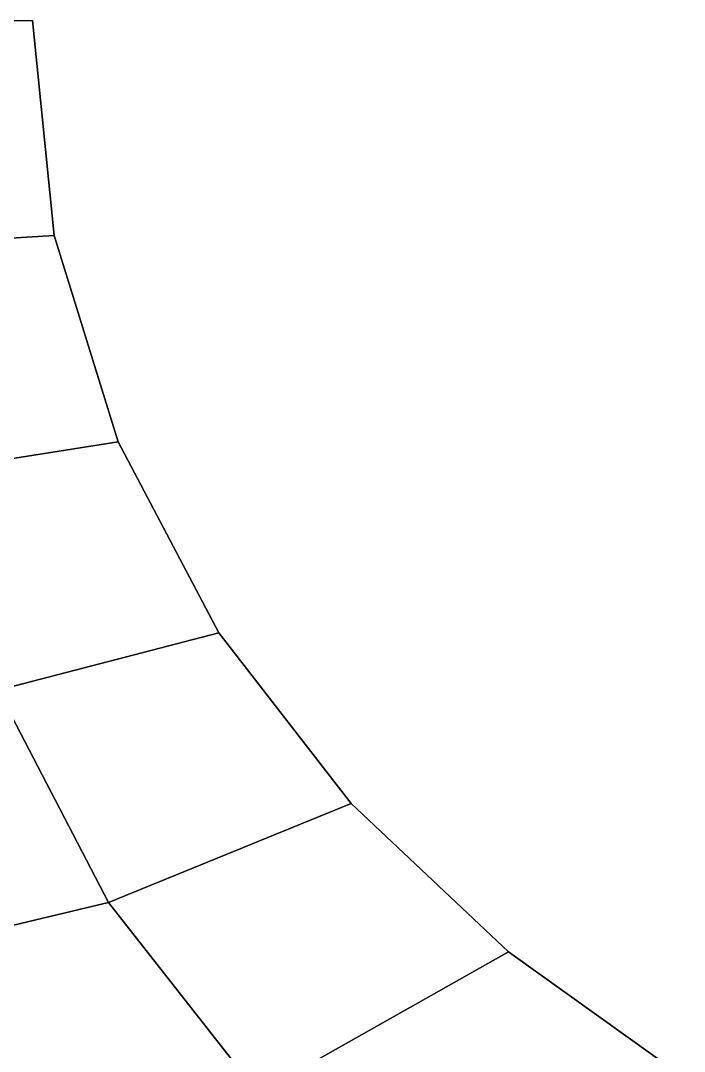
# Model space of a CAD drawing. Header units: metres. Extents: x -0.9 to 1.1, y -1.03 to 1.03.
# Drawn here: x -0.6026 to -0.4532, y -0.2321 to 0 of the extents above; entities that cross this region are included whole.
import ezdxf

# ---------------------------------------------------------------- set-up
doc = ezdxf.new("R2010")
doc.units = ezdxf.units.M

msp = doc.modelspace()

# ---------------------------------------------------------------- linework, layer by layer
for points in [[(-0.5951, -0.04838, -1), (-0.638, -0.05103, -1), (-0.65, 0, -1), (-0.6, 0, -1)], [(-0.5951, -0.04838, -1), (-0.6, 0, -1), (-0.6, 0, -0.95), (-0.5951, -0.04838, -0.95)], [(-0.5951, -0.04838, -0.95), (-0.6, 0, -0.95), (-0.6, 0, -0.9), (-0.5951, -0.04838, -0.9)], [(-0.5951, -0.04838, -0.9), (-0.6, 0, -0.9), (-0.6, 0, -0.85), (-0.5951, -0.04838, -0.85)], [(-0.5951, -0.04838, -0.85), (-0.6, 0, -0.85), (-0.6, 0, -0.8), (-0.5951, -0.04838, -0.8)], [(-0.5951, -0.04838, -0.8), (-0.6, 0, -0.8), (-0.6, 0, -0.75), (-0.5951, -0.04838, -0.75)], [(-0.5951, -0.04838, -0.75), (-0.6, 0, -0.75), (-0.6, 0, -0.7), (-0.5951, -0.04838, -0.7)], [(-0.5951, -0.04838, -0.7), (-0.6, 0, -0.7), (-0.6, 0, -0.65), (-0.5951, -0.04838, -0.65)], [(-0.5951, -0.04838, -0.65), (-0.6, 0, -0.65), (-0.6, 0, -0.6), (-0.5951, -0.04838, -0.6)], [(-0.5951, -0.04838, -0.6), (-0.6, 0, -0.6), (-0.6, 0, -0.55), (-0.5951, -0.04838, -0.55)], [(-0.5951, -0.04838, -0.55), (-0.6, 0, -0.55), (-0.6, 0, -0.5), (-0.5951, -0.04838, -0.5)], [(-0.5951, -0.04838, -0.5), (-0.6, 0, -0.5), (-0.6, 0, -0.45), (-0.5951, -0.04838, -0.45)], [(-0.5951, -0.04838, -0.45), (-0.6, 0, -0.45), (-0.6, 0, -0.4), (-0.5951, -0.04838, -0.4)], [(-0.5951, -0.04838, -0.4), (-0.6, 0, -0.4), (-0.6, 0, -0.35), (-0.5951, -0.04838, -0.35)], [(-0.5951, -0.04838, -0.35), (-0.6, 0, -0.35), (-0.6, 0, -0.3), (-0.5951, -0.04838, -0.3)], [(-0.5951, -0.04838, -0.3), (-0.6, 0, -0.3), (-0.6, 0, -0.25), (-0.5951, -0.04838, -0.25)], [(-0.5951, -0.04838, -0.25), (-0.6, 0, -0.25), (-0.6, 0, -0.2), (-0.5951, -0.04838, -0.2)], [(-0.5951, -0.04838, -0.2), (-0.6, 0, -0.2), (-0.6, 0, -0.15), (-0.5951, -0.04838, -0.15)], [(-0.5951, -0.04838, -0.15), (-0.6, 0, -0.15), (-0.6, 0, -0.1), (-0.5951, -0.04838, -0.1)], [(-0.5951, -0.04838, -0.1), (-0.6, 0, -0.1), (-0.6, 0, -0.05), (-0.5951, -0.04838, -0.05)], [(-0.5951, -0.04838, -0.05), (-0.6, 0, -0.05), (-0.6, 0), (-0.5951, -0.04838)], [(-0.5807, -0.09486, -1), (-0.623, -0.1015, -1), (-0.638, -0.05103, -1), (-0.5951, -0.04838, -1)], [(-0.5807, -0.09486, -1), (-0.5951, -0.04838, -1), (-0.5951, -0.04838, -0.95), (-0.5807, -0.09486, -0.95)], [(-0.5807, -0.09486, -0.95), (-0.5951, -0.04838, -0.95), (-0.5951, -0.04838, -0.9), (-0.5807, -0.09486, -0.9)], [(-0.5807, -0.09486, -0.9), (-0.5951, -0.04838, -0.9), (-0.5951, -0.04838, -0.85), (-0.5807, -0.09486, -0.85)], [(-0.5807, -0.09486, -0.85), (-0.5951, -0.04838, -0.85), (-0.5951, -0.04838, -0.8), (-0.5807, -0.09486, -0.8)], [(-0.5807, -0.09486, -0.8), (-0.5951, -0.04838, -0.8), (-0.5951, -0.04838, -0.75), (-0.5807, -0.09486, -0.75)], [(-0.5807, -0.09486, -0.75), (-0.5951, -0.04838, -0.75), (-0.5951, -0.04838, -0.7), (-0.5807, -0.09486, -0.7)], [(-0.5807, -0.09486, -0.7), (-0.5951, -0.04838, -0.7), (-0.5951, -0.04838, -0.65), (-0.5807, -0.09486, -0.65)], [(-0.5807, -0.09486, -0.65), (-0.5951, -0.04838, -0.65), (-0.5951, -0.04838, -0.6), (-0.5807, -0.09486, -0.6)], [(-0.5807, -0.09486, -0.6), (-0.5951, -0.04838, -0.6), (-0.5951, -0.04838, -0.55), (-0.5807, -0.09486, -0.55)], [(-0.5807, -0.09486, -0.55), (-0.5951, -0.04838, -0.55), (-0.5951, -0.04838, -0.5), (-0.5807, -0.09486, -0.5)], [(-0.5807, -0.09486, -0.5), (-0.5951, -0.04838, -0.5), (-0.5951, -0.04838, -0.45), (-0.5807, -0.09486, -0.45)], [(-0.5807, -0.09486, -0.45), (-0.5951, -0.04838, -0.45), (-0.5951, -0.04838, -0.4), (-0.5807, -0.09486, -0.4)], [(-0.5807, -0.09486, -0.4), (-0.5951, -0.04838, -0.4), (-0.5951, -0.04838, -0.35), (-0.5807, -0.09486, -0.35)], [(-0.5807, -0.09486, -0.35), (-0.5951, -0.04838, -0.35), (-0.5951, -0.04838, -0.3), (-0.5807, -0.09486, -0.3)], [(-0.5807, -0.09486, -0.3), (-0.5951, -0.04838, -0.3), (-0.5951, -0.04838, -0.25), (-0.5807, -0.09486, -0.25)], [(-0.5807, -0.09486, -0.25), (-0.5951, -0.04838, -0.25), (-0.5951, -0.04838, -0.2), (-0.5807, -0.09486, -0.2)], [(-0.5807, -0.09486, -0.2), (-0.5951, -0.04838, -0.2), (-0.5951, -0.04838, -0.15), (-0.5807, -0.09486, -0.15)], [(-0.5807, -0.09486, -0.15), (-0.5951, -0.04838, -0.15), (-0.5951, -0.04838, -0.1), (-0.5807, -0.09486, -0.1)], [(-0.5807, -0.09486, -0.1), (-0.5951, -0.04838, -0.1), (-0.5951, -0.04838, -0.05), (-0.5807, -0.09486, -0.05)], [(-0.5807, -0.09486, -0.05), (-0.5951, -0.04838, -0.05), (-0.5951, -0.04838), (-0.5807, -0.09486)], [(-0.558, -0.1379, -1), (-0.6078, -0.1508, -1), (-0.623, -0.1015, -1), (-0.5807, -0.09486, -1)], [(-0.558, -0.1379, -1), (-0.5807, -0.09486, -1), (-0.5807, -0.09486, -0.95), (-0.558, -0.1379, -0.95)], [(-0.558, -0.1379, -0.95), (-0.5807, -0.09486, -0.95), (-0.5807, -0.09486, -0.9), (-0.558, -0.1379, -0.9)], [(-0.558, -0.1379, -0.9), (-0.5807, -0.09486, -0.9), (-0.5807, -0.09486, -0.85), (-0.558, -0.1379, -0.85)], [(-0.558, -0.1379, -0.85), (-0.5807, -0.09486, -0.85), (-0.5807, -0.09486, -0.8), (-0.558, -0.1379, -0.8)], [(-0.558, -0.1379, -0.8), (-0.5807, -0.09486, -0.8), (-0.5807, -0.09486, -0.75), (-0.558, -0.1379, -0.75)], [(-0.558, -0.1379, -0.75), (-0.5807, -0.09486, -0.75), (-0.5807, -0.09486, -0.7), (-0.558, -0.1379, -0.7)], [(-0.558, -0.1379, -0.7), (-0.5807, -0.09486, -0.7), (-0.5807, -0.09486, -0.65), (-0.558, -0.1379, -0.65)], [(-0.558, -0.1379, -0.65), (-0.5807, -0.09486, -0.65), (-0.5807, -0.09486, -0.6), (-0.558, -0.1379, -0.6)], [(-0.558, -0.1379, -0.6), (-0.5807, -0.09486, -0.6), (-0.5807, -0.09486, -0.55), (-0.558, -0.1379, -0.55)], [(-0.558, -0.1379, -0.55), (-0.5807, -0.09486, -0.55), (-0.5807, -0.09486, -0.5), (-0.558, -0.1379, -0.5)], [(-0.558, -0.1379, -0.5), (-0.5807, -0.09486, -0.5), (-0.5807, -0.09486, -0.45), (-0.558, -0.1379, -0.45)], [(-0.558, -0.1379, -0.45), (-0.5807, -0.09486, -0.45), (-0.5807, -0.09486, -0.4), (-0.558, -0.1379, -0.4)], [(-0.558, -0.1379, -0.4), (-0.5807, -0.09486, -0.4), (-0.5807, -0.09486, -0.35), (-0.558, -0.1379, -0.35)], [(-0.558, -0.1379, -0.35), (-0.5807, -0.09486, -0.35), (-0.5807, -0.09486, -0.3), (-0.558, -0.1379, -0.3)], [(-0.558, -0.1379, -0.3), (-0.5807, -0.09486, -0.3), (-0.5807, -0.09486, -0.25), (-0.558, -0.1379, -0.25)], [(-0.558, -0.1379, -0.25), (-0.5807, -0.09486, -0.25), (-0.5807, -0.09486, -0.2), (-0.558, -0.1379, -0.2)], [(-0.558, -0.1379, -0.2), (-0.5807, -0.09486, -0.2), (-0.5807, -0.09486, -0.15), (-0.558, -0.1379, -0.15)], [(-0.558, -0.1379, -0.15), (-0.5807, -0.09486, -0.15), (-0.5807, -0.09486, -0.1), (-0.558, -0.1379, -0.1)], [(-0.558, -0.1379, -0.1), (-0.5807, -0.09486, -0.1), (-0.5807, -0.09486, -0.05), (-0.558, -0.1379, -0.05)], [(-0.558, -0.1379, -0.05), (-0.5807, -0.09486, -0.05), (-0.5807, -0.09486), (-0.558, -0.1379)], [(-0.5282, -0.1763, -1), (-0.5829, -0.1986, -1), (-0.6078, -0.1508, -1), (-0.558, -0.1379, -1)], [(-0.5282, -0.1763, -1), (-0.558, -0.1379, -1), (-0.558, -0.1379, -0.95), (-0.5282, -0.1763, -0.95)], [(-0.5282, -0.1763, -0.95), (-0.558, -0.1379, -0.95), (-0.558, -0.1379, -0.9), (-0.5282, -0.1763, -0.9)], [(-0.5282, -0.1763, -0.9), (-0.558, -0.1379, -0.9), (-0.558, -0.1379, -0.85), (-0.5282, -0.1763, -0.85)], [(-0.5282, -0.1763, -0.85), (-0.558, -0.1379, -0.85), (-0.558, -0.1379, -0.8), (-0.5282, -0.1763, -0.8)], [(-0.5282, -0.1763, -0.8), (-0.558, -0.1379, -0.8), (-0.558, -0.1379, -0.75), (-0.5282, -0.1763, -0.75)], [(-0.5282, -0.1763, -0.75), (-0.558, -0.1379, -0.75), (-0.558, -0.1379, -0.7), (-0.5282, -0.1763, -0.7)], [(-0.5282, -0.1763, -0.7), (-0.558, -0.1379, -0.7), (-0.558, -0.1379, -0.65), (-0.5282, -0.1763, -0.65)], [(-0.5282, -0.1763, -0.65), (-0.558, -0.1379, -0.65), (-0.558, -0.1379, -0.6), (-0.5282, -0.1763, -0.6)], [(-0.5282, -0.1763, -0.6), (-0.558, -0.1379, -0.6), (-0.558, -0.1379, -0.55), (-0.5282, -0.1763, -0.55)], [(-0.5282, -0.1763, -0.55), (-0.558, -0.1379, -0.55), (-0.558, -0.1379, -0.5), (-0.5282, -0.1763, -0.5)], [(-0.5282, -0.1763, -0.5), (-0.558, -0.1379, -0.5), (-0.558, -0.1379, -0.45), (-0.5282, -0.1763, -0.45)], [(-0.5282, -0.1763, -0.45), (-0.558, -0.1379, -0.45), (-0.558, -0.1379, -0.4), (-0.5282, -0.1763, -0.4)], [(-0.5282, -0.1763, -0.4), (-0.558, -0.1379, -0.4), (-0.558, -0.1379, -0.35), (-0.5282, -0.1763, -0.35)], [(-0.5282, -0.1763, -0.35), (-0.558, -0.1379, -0.35), (-0.558, -0.1379, -0.3), (-0.5282, -0.1763, -0.3)], [(-0.5282, -0.1763, -0.3), (-0.558, -0.1379, -0.3), (-0.558, -0.1379, -0.25), (-0.5282, -0.1763, -0.25)], [(-0.5282, -0.1763, -0.25), (-0.558, -0.1379, -0.25), (-0.558, -0.1379, -0.2), (-0.5282, -0.1763, -0.2)], [(-0.5282, -0.1763, -0.2), (-0.558, -0.1379, -0.2), (-0.558, -0.1379, -0.15), (-0.5282, -0.1763, -0.15)], [(-0.5282, -0.1763, -0.15), (-0.558, -0.1379, -0.15), (-0.558, -0.1379, -0.1), (-0.5282, -0.1763, -0.1)], [(-0.5282, -0.1763, -0.1), (-0.558, -0.1379, -0.1), (-0.558, -0.1379, -0.05), (-0.5282, -0.1763, -0.05)], [(-0.5282, -0.1763, -0.05), (-0.558, -0.1379, -0.05), (-0.558, -0.1379), (-0.5282, -0.1763)], [(-0.5829, -0.1986, -1), (-0.6395, -0.2121, -1), (-0.6609, -0.1575, -1), (-0.6078, -0.1508, -1)], [(-0.4928, -0.2097, -1), (-0.5492, -0.2415, -1), (-0.5829, -0.1986, -1), (-0.5282, -0.1763, -1)], [(-0.4928, -0.2097, -1), (-0.5282, -0.1763, -1), (-0.5282, -0.1763, -0.95), (-0.4928, -0.2097, -0.95)], [(-0.4928, -0.2097, -0.95), (-0.5282, -0.1763, -0.95), (-0.5282, -0.1763, -0.9), (-0.4928, -0.2097, -0.9)], [(-0.4928, -0.2097, -0.9), (-0.5282, -0.1763, -0.9), (-0.5282, -0.1763, -0.85), (-0.4928, -0.2097, -0.85)], [(-0.4928, -0.2097, -0.85), (-0.5282, -0.1763, -0.85), (-0.5282, -0.1763, -0.8), (-0.4928, -0.2097, -0.8)], [(-0.4928, -0.2097, -0.8), (-0.5282, -0.1763, -0.8), (-0.5282, -0.1763, -0.75), (-0.4928, -0.2097, -0.75)], [(-0.4928, -0.2097, -0.75), (-0.5282, -0.1763, -0.75), (-0.5282, -0.1763, -0.7), (-0.4928, -0.2097, -0.7)], [(-0.4928, -0.2097, -0.7), (-0.5282, -0.1763, -0.7), (-0.5282, -0.1763, -0.65), (-0.4928, -0.2097, -0.65)], [(-0.4928, -0.2097, -0.65), (-0.5282, -0.1763, -0.65), (-0.5282, -0.1763, -0.6), (-0.4928, -0.2097, -0.6)], [(-0.4928, -0.2097, -0.6), (-0.5282, -0.1763, -0.6), (-0.5282, -0.1763, -0.55), (-0.4928, -0.2097, -0.55)], [(-0.4928, -0.2097, -0.55), (-0.5282, -0.1763, -0.55), (-0.5282, -0.1763, -0.5), (-0.4928, -0.2097, -0.5)], [(-0.4928, -0.2097, -0.5), (-0.5282, -0.1763, -0.5), (-0.5282, -0.1763, -0.45), (-0.4928, -0.2097, -0.45)], [(-0.4928, -0.2097, -0.45), (-0.5282, -0.1763, -0.45), (-0.5282, -0.1763, -0.4), (-0.4928, -0.2097, -0.4)], [(-0.4928, -0.2097, -0.4), (-0.5282, -0.1763, -0.4), (-0.5282, -0.1763, -0.35), (-0.4928, -0.2097, -0.35)], [(-0.4928, -0.2097, -0.35), (-0.5282, -0.1763, -0.35), (-0.5282, -0.1763, -0.3), (-0.4928, -0.2097, -0.3)], [(-0.4928, -0.2097, -0.3), (-0.5282, -0.1763, -0.3), (-0.5282, -0.1763, -0.25), (-0.4928, -0.2097, -0.25)], [(-0.4928, -0.2097, -0.25), (-0.5282, -0.1763, -0.25), (-0.5282, -0.1763, -0.2), (-0.4928, -0.2097, -0.2)], [(-0.4928, -0.2097, -0.2), (-0.5282, -0.1763, -0.2), (-0.5282, -0.1763, -0.15), (-0.4928, -0.2097, -0.15)], [(-0.4928, -0.2097, -0.15), (-0.5282, -0.1763, -0.15), (-0.5282, -0.1763, -0.1), (-0.4928, -0.2097, -0.1)], [(-0.4928, -0.2097, -0.1), (-0.5282, -0.1763, -0.1), (-0.5282, -0.1763, -0.05), (-0.4928, -0.2097, -0.05)], [(-0.4928, -0.2097, -0.05), (-0.5282, -0.1763, -0.05), (-0.5282, -0.1763), (-0.4928, -0.2097)], [(-0.5492, -0.2415, -1), (-0.6132, -0.2712, -1), (-0.6395, -0.2121, -1), (-0.5829, -0.1986, -1)], [(-0.4532, -0.2381, -1), (-0.5062, -0.2775, -1), (-0.5492, -0.2415, -1), (-0.4928, -0.2097, -1)], [(-0.4532, -0.2381, -1), (-0.4928, -0.2097, -1), (-0.4928, -0.2097, -0.95), (-0.4532, -0.2381, -0.95)], [(-0.4532, -0.2381, -0.95), (-0.4928, -0.2097, -0.95), (-0.4928, -0.2097, -0.9), (-0.4532, -0.2381, -0.9)], [(-0.4532, -0.2381, -0.9), (-0.4928, -0.2097, -0.9), (-0.4928, -0.2097, -0.85), (-0.4532, -0.2381, -0.85)], [(-0.4532, -0.2381, -0.85), (-0.4928, -0.2097, -0.85), (-0.4928, -0.2097, -0.8), (-0.4532, -0.2381, -0.8)], [(-0.4532, -0.2381, -0.8), (-0.4928, -0.2097, -0.8), (-0.4928, -0.2097, -0.75), (-0.4532, -0.2381, -0.75)], [(-0.4532, -0.2381, -0.75), (-0.4928, -0.2097, -0.75), (-0.4928, -0.2097, -0.7), (-0.4532, -0.2381, -0.7)], [(-0.4532, -0.2381, -0.7), (-0.4928, -0.2097, -0.7), (-0.4928, -0.2097, -0.65), (-0.4532, -0.2381, -0.65)], [(-0.4532, -0.2381, -0.65), (-0.4928, -0.2097, -0.65), (-0.4928, -0.2097, -0.6), (-0.4532, -0.2381, -0.6)], [(-0.4532, -0.2381, -0.6), (-0.4928, -0.2097, -0.6), (-0.4928, -0.2097, -0.55), (-0.4532, -0.2381, -0.55)], [(-0.4532, -0.2381, -0.55), (-0.4928, -0.2097, -0.55), (-0.4928, -0.2097, -0.5), (-0.4532, -0.2381, -0.5)], [(-0.4532, -0.2381, -0.5), (-0.4928, -0.2097, -0.5), (-0.4928, -0.2097, -0.45), (-0.4532, -0.2381, -0.45)], [(-0.4532, -0.2381, -0.45), (-0.4928, -0.2097, -0.45), (-0.4928, -0.2097, -0.4), (-0.4532, -0.2381, -0.4)], [(-0.4532, -0.2381, -0.4), (-0.4928, -0.2097, -0.4), (-0.4928, -0.2097, -0.35), (-0.4532, -0.2381, -0.35)], [(-0.4532, -0.2381, -0.35), (-0.4928, -0.2097, -0.35), (-0.4928, -0.2097, -0.3), (-0.4532, -0.2381, -0.3)], [(-0.4532, -0.2381, -0.3), (-0.4928, -0.2097, -0.3), (-0.4928, -0.2097, -0.25), (-0.4532, -0.2381, -0.25)], [(-0.4532, -0.2381, -0.25), (-0.4928, -0.2097, -0.25), (-0.4928, -0.2097, -0.2), (-0.4532, -0.2381, -0.2)], [(-0.4532, -0.2381, -0.2), (-0.4928, -0.2097, -0.2), (-0.4928, -0.2097, -0.15), (-0.4532, -0.2381, -0.15)], [(-0.4532, -0.2381, -0.15), (-0.4928, -0.2097, -0.15), (-0.4928, -0.2097, -0.1), (-0.4532, -0.2381, -0.1)], [(-0.4532, -0.2381, -0.1), (-0.4928, -0.2097, -0.1), (-0.4928, -0.2097, -0.05), (-0.4532, -0.2381, -0.05)], [(-0.4532, -0.2381, -0.05), (-0.4928, -0.2097, -0.05), (-0.4928, -0.2097), (-0.4532, -0.2381)]]:
    msp.add_3dface(points)

doc.saveas('drawing.dxf')
